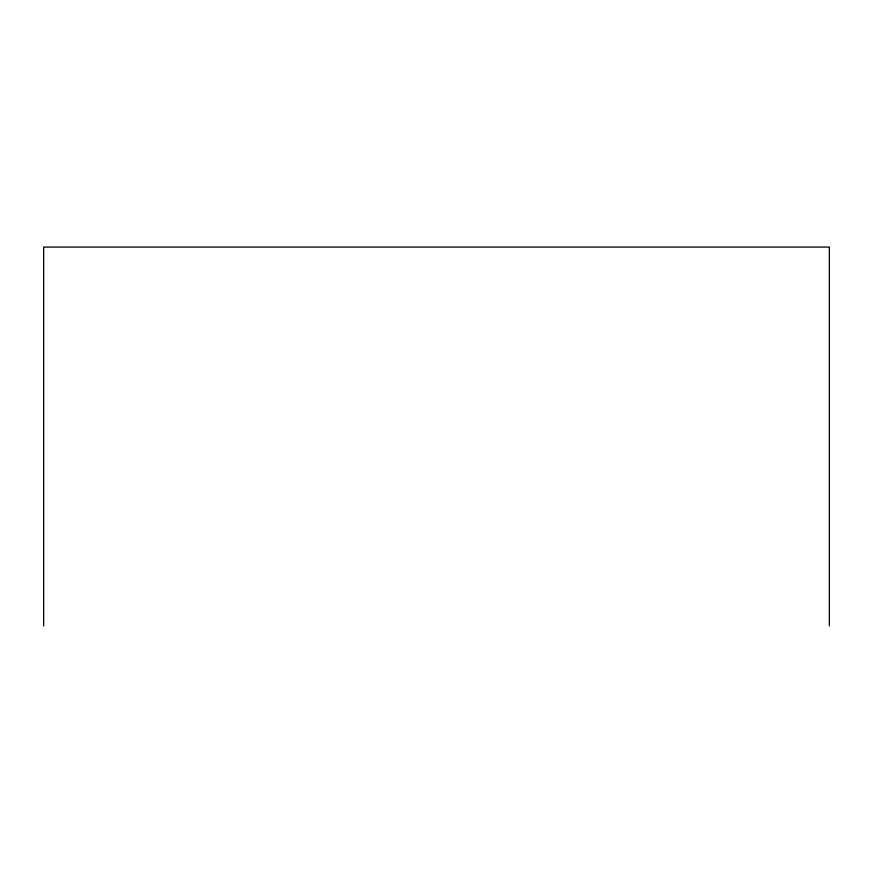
<?xml version="1.0" encoding="UTF-8"?>
<svg xmlns="http://www.w3.org/2000/svg" width="873" height="873" viewBox="0 0 873 873"><rect width="100%" height="100%" fill="white"/><g stroke="black" fill="none" stroke-linecap="round" stroke-linejoin="round"><path stroke-width="1.31" d="M829.35 625.93L829.35 247.07L43.65 247.07L43.65 625.93"/></g></svg>
